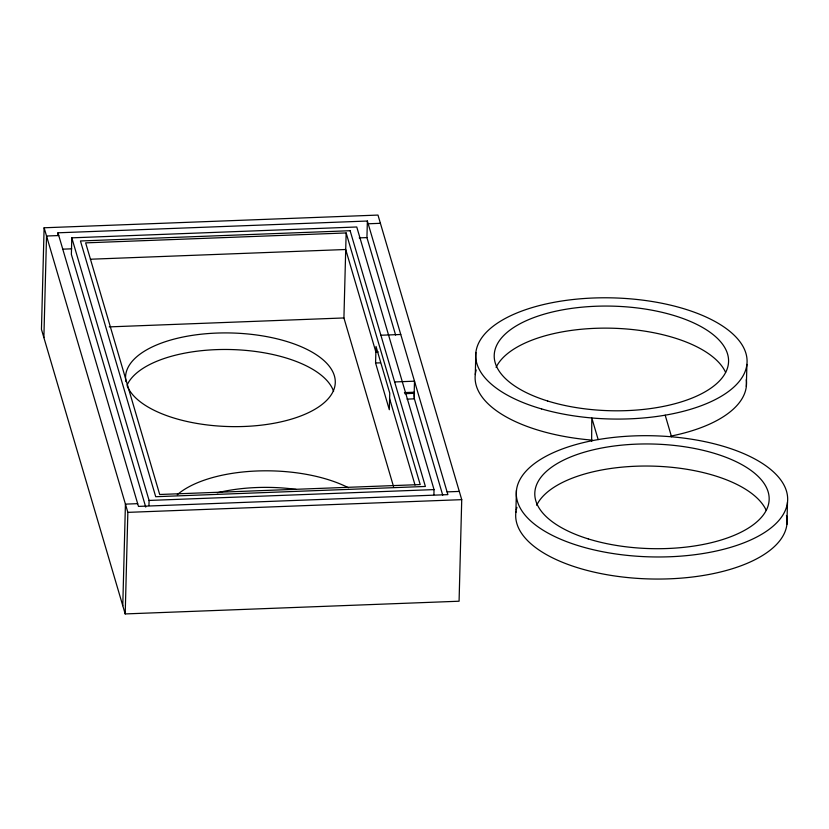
<?xml version="1.0" encoding="UTF-8"?>
<svg xmlns="http://www.w3.org/2000/svg" width="829" height="829" viewBox="0 0 829 829"><rect width="100%" height="100%" fill="white"/><g stroke="black" fill="none" stroke-linecap="round" stroke-linejoin="round"><path stroke-width="1.24" d="M44.113 227.778L41.45 329.341L125.2 613.926L459.079 601.222L461.732 499.659L377.983 215.074L44.113 227.778L127.853 512.363L125.2 613.926M43.875 337.579L46.538 236.016L58.766 235.55M57.885 235.353L57.957 232.804L367.371 221.032L447.888 494.633L138.474 506.405L57.957 232.804M433.909 494.695L434.044 489.597L356.76 226.991L71.802 237.84L71.367 254.399L145.738 507.089M122.775 605.688L125.428 504.125L137.666 503.659M148.951 505.535L149.085 500.447L71.802 237.84M393.526 486.53L343.921 317.953L346.149 232.949L85.646 242.866L159.696 494.488L420.199 484.571L346.149 232.949M395.64 335.123L366.936 237.591L367.371 221.032M375.578 363.009L376.014 346.449L389.754 393.153L389.319 409.713L375.578 363.009L380.159 362.843M414.096 396.635L414.5 381.185L394.625 381.941M404.428 392.594L414.21 392.221L414.396 398.842L407.049 399.122M475.286 374.553L475.867 352.47M515.866 512.446L516.446 490.364M746.328 386.48L746.908 364.397M786.908 524.374L787.488 502.291A135.738 60.569 1.5 0 0 590.258 441.08A135.738 60.569 1.5 0 0 578.155 545.617A135.738 60.569 1.5 0 0 787.488 502.291M368.18 223.778L380.407 223.312M62.683 249.166L71.709 248.824M359.206 237.892L366.936 237.591M90.371 259.228L345.714 249.508L375.869 351.973L378.159 351.89M109.241 326.885L343.921 317.953M380.884 335.237L400.759 334.481M404.749 393.692L414.531 393.319M149.085 500.447L434.044 489.597M447.08 491.887L459.307 491.421M127.853 512.363L461.732 499.659M665.19 415.184L671.542 436.79M598.165 439.588L591.802 417.971L591.626 441.401M414.065 397.744L442.727 495.141M389.609 398.666L415.039 485.079M127.127 385.039A104.889 46.797 1.5 0 1 232.203 349.579A104.889 46.797 1.5 0 1 333.59 391.329M125.935 381.63A104.889 46.797 1.5 0 1 271.933 337.662A104.889 46.797 1.5 0 1 295.528 417.837A104.889 46.797 1.5 0 1 127.179 385.827M217.229 492.799A104.889 46.797 1.5 0 1 296.036 489.359M177.251 494.726A104.889 46.797 1.5 0 1 348.429 487.732M786.462 515.451A135.738 60.569 1.5 0 1 653.48 579.025A135.738 60.569 1.5 0 1 515.97 511.638M516.28 509.918A135.738 60.569 1.5 0 1 516.944 507.358M536.674 505.286A117.231 52.31 1.5 0 1 651.594 466.095A117.231 52.31 1.5 0 1 766.183 510.281M746.266 379.713A135.738 60.569 1.5 0 1 670.744 436.116M592.362 440.147A135.738 60.569 1.5 0 1 476.219 369.941M496.094 367.392A117.231 52.31 1.5 0 1 611.004 328.191A117.231 52.31 1.5 0 1 725.603 372.376M350.128 230.721L80.454 240.98L155.717 496.716L425.391 486.457L350.128 230.721M547.637 400.998A117.231 52.31 1.5 0 0 728.422 363.579A117.231 52.31 1.5 0 0 558.093 310.72A117.231 52.31 1.5 0 0 547.637 400.998M541.596 408.925A135.738 60.569 1.5 0 0 747.064 362.283A135.738 60.569 1.5 0 0 545.503 304.088A135.738 60.569 1.5 0 0 541.596 408.925M588.217 538.891A117.231 52.31 1.5 0 0 769.011 501.483A117.231 52.31 1.5 0 0 598.673 448.613A117.231 52.31 1.5 0 0 588.217 538.891"/></g></svg>
